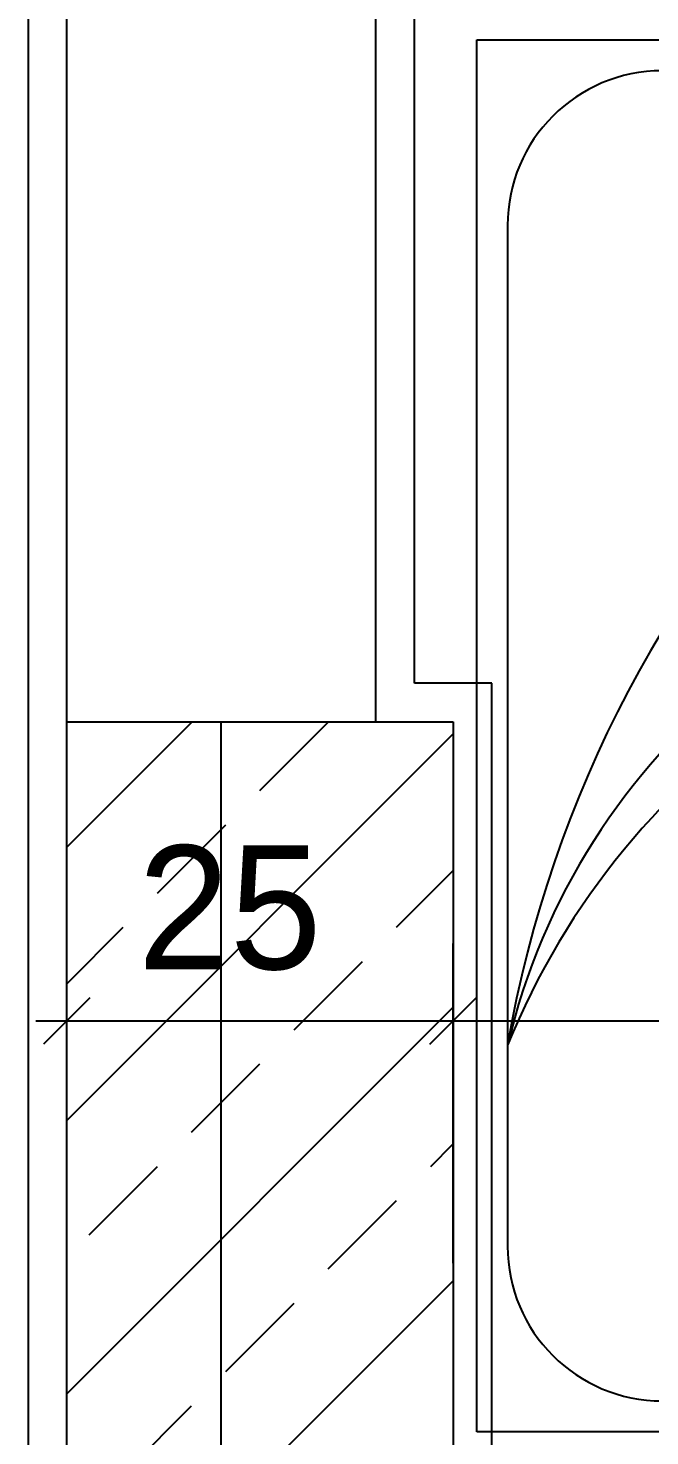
# Model space of a CAD drawing. Extents: x 182769.15 to 182771.38, y 101811.72 to 101812.21.
# Drawn here: x 182769.63089 to 182769.63894, y 101811.92059 to 101811.93879 of the extents above; entities that cross this region are included whole.
import ezdxf

# ---------------------------------------------------------------- set-up
doc = ezdxf.new("R2010")
doc.units = 0
doc.header["$MEASUREMENT"] = 0
doc.linetypes.add('DUZ', pattern=[500, 500])
doc.layers.get('0').update_dxf_attribs({"color": 1, "linetype": 'DUZ'})
for name, color, linetype in [('aks merkezleri', 1, 'Continuous'), ('DUVAR', 7, 'Continuous'), ('iç yatay', 3, 'Continuous'), ('KOLON', 3, 'Continuous'), ('SIVA', 1, 'Continuous'), ('TARAMA', 15, 'Continuous'), ('tefriş', 21, 'Continuous')]:
    doc.layers.add(name, color=color, linetype=linetype)
doc.styles.add('İÇ ÖLÇÜ', font='stylu.ttf', dxfattribs={"height": 8})

msp = doc.modelspace()

# ---------------------------------------------------------------- linework, layer by layer
at = {"color": 0, "linetype": 'ByBlock'}
for p, q in [((182769.6316945448, 101811.9262552045), (182769.6310945448, 101811.9256552045)), ((182769.6366945448, 101811.9262552045), (182769.6360945448, 101811.9256552045)), ((182769.6360945448, 101811.9256552045), (182769.6366945448, 101811.9262552045))]:
    msp.add_line(p, q, dxfattribs=at)
at = {"layer": 'aks merkezleri'}
msp.add_line((182769.6333945448, 101811.9158237126), (182769.6333945448, 101811.9298237126), dxfattribs=at)
at = {"layer": 'DUVAR', "ltscale": 50}
for p, q in [((182769.6353945448, 101811.9298237126), (182769.6353945448, 101811.9608237126)), ((182769.6313945448, 101811.9298237126), (182769.6313945448, 101811.9568237126))]:
    msp.add_line(p, q, dxfattribs=at)
at = {"layer": 'iç yatay'}
for p, q in [((182769.6313945448, 101811.9362436549), (182769.6313945448, 101811.9402436549)), ((182769.6353945448, 101811.9362436549), (182769.6353945448, 101811.9402436549)), ((182769.6353945448, 101811.9362436549), (182769.6353945448, 101811.9402436549)), ((182769.6313945448, 101811.9228237126), (182769.6313945448, 101811.9269552045)), ((182769.6363945448, 101811.9228237126), (182769.6363945448, 101811.9269552045)), ((182769.6363945448, 101811.9228237126), (182769.6363945448, 101811.9269552045)), ((182769.6309945448, 101811.9259552045), (182769.6367945448, 101811.9259552045)), ((182769.6359945448, 101811.9259552045), (182769.6707945448, 101811.9259552045))]:
    msp.add_line(p, q, dxfattribs=at)
at = {"layer": 'KOLON'}
for p, q in [((182769.6313945448, 101811.9158237126), (182769.6313945448, 101811.9298237126)), ((182769.6313945448, 101811.9298237126), (182769.6363945448, 101811.9298237126)), ((182769.6363945448, 101811.9298237126), (182769.6363945448, 101811.9158237126))]:
    msp.add_line(p, q, dxfattribs=at)
at = {"layer": 'SIVA'}
for p, q in [((182769.6358945448, 101811.9303237126), (182769.6358945448, 101811.9613237126)), ((182769.6308945448, 101811.9563237126), (182769.6308945448, 101811.9153237126)), ((182769.6368945448, 101811.9303237126), (182769.6358945448, 101811.9303237126)), ((182769.6368945448, 101811.9203237126), (182769.6368945448, 101811.9303237126))]:
    msp.add_line(p, q, dxfattribs=at)
at = {"layer": 'TARAMA'}
for p, q in [((182769.6313945448, 101811.9282028096), (182769.6330154478, 101811.9298237126)), ((182769.6338941746, 101811.9289346724), (182769.6347780581, 101811.9298185559)), ((182769.6313945448, 101811.9246672757), (182769.6363945448, 101811.9296672757)), ((182769.6325683494, 101811.9276088472), (182769.6334522328, 101811.9284927307)), ((182769.6356619415, 101811.9271669055), (182769.6363945448, 101811.9278995088)), ((182769.6313945448, 101811.9264350427), (182769.6321264076, 101811.9271669055)), ((182769.6343361163, 101811.9258410803), (182769.6352199998, 101811.9267249637)), ((182769.6313945448, 101811.9211317418), (182769.6363945448, 101811.9261317418)), ((182769.6330102911, 101811.9245152551), (182769.6338941746, 101811.9253991385)), ((182769.6361038833, 101811.9240733133), (182769.6363945448, 101811.9243639749)), ((182769.6316844659, 101811.9231894298), (182769.6325683494, 101811.9240733133)), ((182769.6347780581, 101811.9227474881), (182769.6356619415, 101811.9236313716)), ((182769.6313945448, 101811.9175962079), (182769.6363945448, 101811.9225962079)), ((182769.6334522328, 101811.9214216629), (182769.6343361163, 101811.9223055464)), ((182769.6321264076, 101811.9200958377), (182769.6330102911, 101811.9209797212))]:
    msp.add_line(p, q, dxfattribs=at)
at = {"layer": 'tefriş'}
for p, q in [((182769.6366990784, 101811.9386415858), (182769.6746990784, 101811.9386415858)), ((182769.6366990784, 101811.9206415858), (182769.6366990784, 101811.9386415858)), ((182769.6370990784, 101811.9362415858), (182769.6370990784, 101811.9230415858)), ((182769.6746990784, 101811.9206415858), (182769.6366990784, 101811.9206415858))]:
    msp.add_line(p, q, dxfattribs=at)
for centre, radius, start, end in [((182769.6390990784, 101811.9362415858), 0.002, 90, 180), ((182769.652274623, 101811.9230218125), 0.01540001183752633, 98.77455774741725, 170.2054940289929), ((182769.6454365347, 101811.9236763324), 0.008565944078112222, 90.64325359066613, 166.736697051448), ((182769.6390990784, 101811.9230415858), 0.002, 180, 270)]:
    msp.add_arc(centre, radius, start, end, dxfattribs=at)
at = {"layer": 'tefriş', "color": 8}
msp.add_arc((182769.6462071893, 101811.9219257089), 0.009836941862609753, 89.68015838444956, 157.8057963005695, dxfattribs=at)

# ---------------------------------------------------------------- texts
at = {"layer": 'iç yatay', "color": 11, "style": 'İÇ ÖLÇÜ'}
msp.add_text('25', height=0.0016, dxfattribs=at).set_placement((182769.6323132857, 101811.9266243114))

doc.saveas('drawing.dxf')
